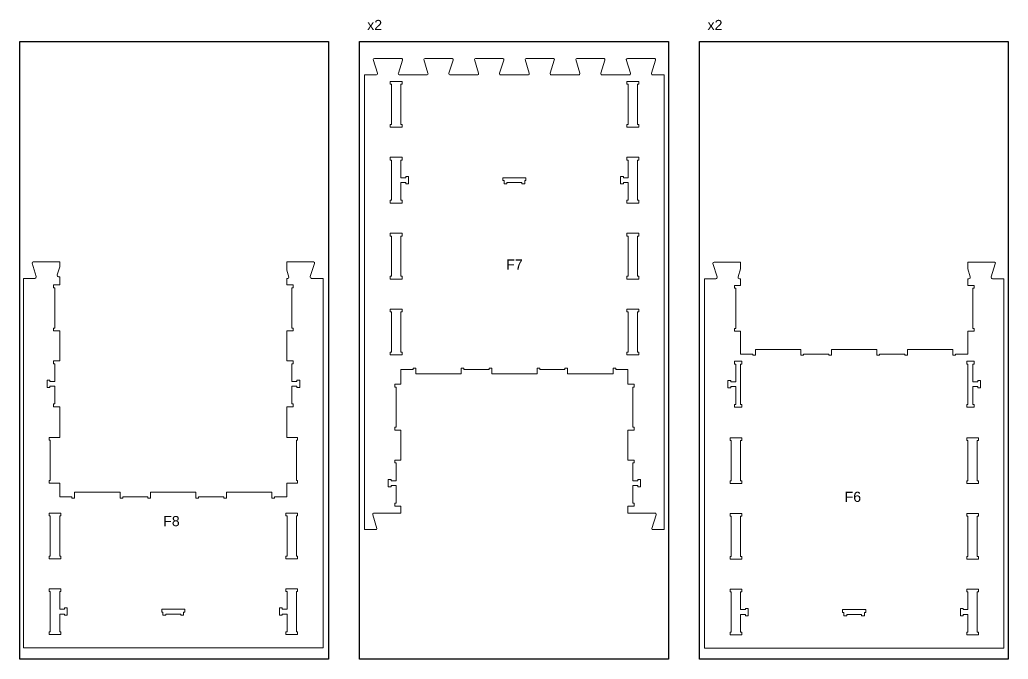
# Model space of a CAD drawing. Header units: millimetres. Extents: x 47343 to 66013, y -73719 to -63321.
# Drawn here: x 52712 to 56617, y -71100 to -68573 of the extents above; entities that cross this region are included whole.
import ezdxf

# ---------------------------------------------------------------- set-up
doc = ezdxf.new("R2010")
doc.units = ezdxf.units.MM
doc.header["$MEASUREMENT"] = 0
doc.layers.add('PLY BOARDS', color=1, linetype='CONTINUOUS', lineweight=30)
doc.layers.add('SHEETS', color=7, linetype='CONTINUOUS', lineweight=5)

msp = doc.modelspace()

# ---------------------------------------------------------------- linework, layer by layer
at = {"layer": 'PLY BOARDS'}
for points in [[(52712.4, -68659.7), (53932.4, -68659.7), (53932.4, -71099.7), (52712.4, -71099.7)], [(54054.7, -68659.7), (55274.7, -68659.7), (55274.7, -71099.7), (54054.7, -71099.7)], [(55397.1, -68659.7), (56617.1, -68659.7), (56617.1, -71099.7), (55397.1, -71099.7)]]:
    msp.add_lwpolyline(points, close=True, dxfattribs=at)
at = {"layer": 'SHEETS'}
for p, q in [((54108.4, -68730.9), (54110, -68727.2)), ((54124.9, -68784.4), (54108.4, -68730.9)), ((54110, -68727.2), (54113.2, -68726.5)), ((54113.2, -68726.5), (54221.1, -68726.5)), ((54223.9, -68732.3), (54207.9, -68784.4)), ((54221.1, -68726.5), (54224.1, -68729.1)), ((54224.1, -68729.1), (54223.9, -68732.3)), ((54308.4, -68730.9), (54310, -68727.2)), ((54324.9, -68784.4), (54308.4, -68730.9)), ((54310, -68727.2), (54313.2, -68726.5)), ((54313.2, -68726.5), (54421.1, -68726.5)), ((54423.9, -68732.3), (54407.9, -68784.4)), ((54421.1, -68726.5), (54424.1, -68729.1)), ((54424.1, -68729.1), (54423.9, -68732.3)), ((54508.4, -68730.9), (54510, -68727.2)), ((54524.9, -68784.4), (54508.4, -68730.9)), ((54510, -68727.2), (54513.2, -68726.5)), ((54513.2, -68726.5), (54621.1, -68726.5)), ((54623.9, -68732.3), (54607.9, -68784.4)), ((54621.1, -68726.5), (54624.1, -68729.1)), ((54624.1, -68729.1), (54623.9, -68732.3)), ((54708.4, -68730.9), (54710, -68727.2)), ((54724.9, -68784.4), (54708.4, -68730.9)), ((54710, -68727.2), (54713.2, -68726.5)), ((54713.2, -68726.5), (54821.1, -68726.5)), ((54823.9, -68732.3), (54807.9, -68784.4)), ((54821.1, -68726.5), (54824.1, -68729.1)), ((54824.1, -68729.1), (54823.9, -68732.3)), ((54908.4, -68730.9), (54910, -68727.2)), ((54924.9, -68784.4), (54908.4, -68730.9)), ((54910, -68727.2), (54913.2, -68726.5)), ((54913.2, -68726.5), (55021.1, -68726.5)), ((55023.9, -68732.3), (55007.9, -68784.4)), ((55021.1, -68726.5), (55024.1, -68729.1)), ((55024.1, -68729.1), (55023.9, -68732.3)), ((55108.4, -68730.9), (55110, -68727.2)), ((55124.9, -68784.4), (55108.4, -68730.9)), ((55110, -68727.2), (55113.2, -68726.5)), ((55113.2, -68726.5), (55221.1, -68726.5)), ((55223.9, -68732.3), (55207.9, -68784.4)), ((55221.1, -68726.5), (55224.1, -68729.1)), ((55224.1, -68729.1), (55223.9, -68732.3)), ((54074.6, -70587.3), (54074.6, -68791.5)), ((54074.6, -68791.5), (54119.6, -68791.5)), ((54119.6, -68791.5), (54122.1, -68790.9)), ((54122.1, -68790.9), (54124, -68789.2)), ((54124, -68789.2), (54125, -68786.9)), ((54125, -68786.9), (54124.9, -68784.4)), ((54207.9, -68784.4), (54207.7, -68786.9)), ((54207.7, -68786.9), (54208.7, -68789.2)), ((54208.7, -68789.2), (54210.7, -68790.9)), ((54210.7, -68790.9), (54213.1, -68791.5)), ((54213.1, -68791.5), (54319.6, -68791.5)), ((54319.6, -68791.5), (54322.1, -68790.9)), ((54322.1, -68790.9), (54324, -68789.2)), ((54324, -68789.2), (54325, -68786.9)), ((54325, -68786.9), (54324.9, -68784.4)), ((54407.9, -68784.4), (54407.7, -68786.9)), ((54407.7, -68786.9), (54408.7, -68789.2)), ((54408.7, -68789.2), (54410.7, -68790.9)), ((54410.7, -68790.9), (54413.1, -68791.5)), ((54413.1, -68791.5), (54519.6, -68791.5)), ((54519.6, -68791.5), (54522.1, -68790.9)), ((54522.1, -68790.9), (54524, -68789.2)), ((54524, -68789.2), (54525, -68786.9)), ((54525, -68786.9), (54524.9, -68784.4)), ((54607.9, -68784.4), (54607.7, -68786.9)), ((54607.7, -68786.9), (54608.7, -68789.2)), ((54608.7, -68789.2), (54610.7, -68790.9)), ((54610.7, -68790.9), (54613.1, -68791.5)), ((54613.1, -68791.5), (54719.6, -68791.5)), ((54719.6, -68791.5), (54722.1, -68790.9)), ((54722.1, -68790.9), (54724, -68789.2)), ((54724, -68789.2), (54725, -68786.9)), ((54725, -68786.9), (54724.9, -68784.4)), ((54807.9, -68784.4), (54807.7, -68786.9)), ((54807.7, -68786.9), (54808.7, -68789.2)), ((54808.7, -68789.2), (54810.7, -68790.9)), ((54810.7, -68790.9), (54813.1, -68791.5)), ((54813.1, -68791.5), (54919.6, -68791.5)), ((54919.6, -68791.5), (54922.1, -68790.9)), ((54922.1, -68790.9), (54924, -68789.2)), ((54924, -68789.2), (54925, -68786.9)), ((54925, -68786.9), (54924.9, -68784.4)), ((55007.9, -68784.4), (55007.7, -68786.9)), ((55007.7, -68786.9), (55008.7, -68789.2)), ((55008.7, -68789.2), (55010.7, -68790.9)), ((55010.7, -68790.9), (55013.1, -68791.5)), ((55013.1, -68791.5), (55119.6, -68791.5)), ((55119.6, -68791.5), (55122.1, -68790.9)), ((55122.1, -68790.9), (55124, -68789.2)), ((55124, -68789.2), (55125, -68786.9)), ((55125, -68786.9), (55124.9, -68784.4)), ((55207.9, -68784.4), (55207.7, -68786.9)), ((55207.7, -68786.9), (55208.7, -68789.2)), ((55208.7, -68789.2), (55210.7, -68790.9)), ((55210.7, -68790.9), (55213.1, -68791.5)), ((55213.1, -68791.5), (55258.1, -68791.5)), ((55258.1, -68791.5), (55258.1, -70587.3)), ((52870.1, -69529.9), (52870.1, -69549.1)), ((53767.1, -69563.1), (53767.1, -69529.9)), ((55560, -69556.9), (55560, -69531.5)), ((56457, -69556.9), (56457, -69531.5)), ((53767.1, -69563.1), (53775.5, -69590.4)), ((52870.1, -69588.7), (52870.1, -69621.1)), ((53770.8, -69594.9), (53767.1, -69594.9)), ((53767.1, -69621.1), (53767.1, -69594.9)), ((53774, -69594.1), (53770.8, -69594.9)), ((53775.5, -69590.4), (53774, -69594.1)), ((55560, -69622.7), (55560, -69596.5)), ((56457, -69622.7), (56457, -69596.5)), ((52870.1, -69802.1), (52870.1, -69921.1)), ((53767.1, -69921.1), (53767.1, -69802.1)), ((55560, -69893.8), (55560, -69803.7)), ((56457, -69893.8), (56457, -69803.7)), ((54217.9, -70013.4), (54217.9, -69954.4)), ((55114.9, -70013.4), (55114.9, -69954.4)), ((55114.9, -70013.4), (55114.9, -69954.4)), ((52870.1, -70102.1), (52870.1, -70223.1)), ((53767.1, -70223.1), (53767.1, -70102.1)), ((54217.9, -70313.4), (54217.9, -70194.4)), ((55114.9, -70313.4), (55114.9, -70194.4)), ((52870.1, -70404.1), (52870.1, -70458)), ((53767.1, -70458), (53767.1, -70404.1)), ((54217.9, -70494.4), (54217.9, -70522.3)), ((55114.9, -70494.4), (55114.9, -70522.3)), ((54107.7, -70524.5), (54106.7, -70526.8)), ((54106.7, -70526.8), (54106.8, -70529.3)), ((54106.8, -70529.3), (54123.3, -70582.8)), ((54109.6, -70522.8), (54107.7, -70524.5)), ((54112.1, -70522.3), (54109.6, -70522.8)), ((54217.9, -70522.3), (54112.1, -70522.3)), ((55220.7, -70522.3), (55114.9, -70522.3)), ((55225.9, -70529.3), (55209.5, -70582.8)), ((55220.7, -70522.3), (55223.1, -70522.8)), ((55223.1, -70522.8), (55225.1, -70524.5)), ((55225.1, -70524.5), (55226.1, -70526.8)), ((55226.1, -70526.8), (55225.9, -70529.3)), ((54118.5, -70587.3), (54074.6, -70587.3)), ((54121.7, -70586.5), (54118.5, -70587.3)), ((54123.3, -70582.8), (54121.7, -70586.5)), ((55209.5, -70582.8), (55211, -70586.5)), ((55211, -70586.5), (55214.2, -70587.3)), ((55258.1, -70587.3), (55214.2, -70587.3))]:
    msp.add_line(p, q, dxfattribs=at)
for points in [[(54222.9, -68816.7), (54222.9, -68827.7), (54217.9, -68827.7), (54217.9, -68986.7), (54222.9, -68986.7), (54222.9, -68997.7), (54175.9, -68997.7), (54175.9, -68986.7), (54180.9, -68986.7), (54180.9, -68827.7), (54175.9, -68827.7), (54175.9, -68816.7)], [(55110.9, -68816.7), (55110.9, -68827.7), (55115.9, -68827.7), (55115.9, -68986.7), (55110.9, -68986.7), (55110.9, -68997.7), (55157.9, -68997.7), (55157.9, -68986.7), (55152.9, -68986.7), (55152.9, -68827.7), (55157.9, -68827.7), (55157.9, -68816.7)], [(54222.9, -69116.7), (54175.9, -69116.7), (54175.9, -69127.7), (54180.9, -69127.7), (54180.9, -69286.7), (54175.9, -69286.7), (54175.9, -69297.7), (54222.9, -69297.7), (54222.9, -69286.7), (54217.9, -69286.7), (54217.9, -69216.7), (54236.9, -69216.7), (54236.9, -69221.7), (54247.9, -69221.7), (54247.9, -69192.7), (54236.9, -69192.7), (54236.9, -69197.7), (54217.9, -69197.7), (54217.9, -69127.7), (54222.9, -69127.7)], [(55110.9, -69116.7), (55157.9, -69116.7), (55157.9, -69127.7), (55152.9, -69127.7), (55152.9, -69286.7), (55157.9, -69286.7), (55157.9, -69297.7), (55110.9, -69297.7), (55110.9, -69286.7), (55115.9, -69286.7), (55115.9, -69216.7), (55096.9, -69216.7), (55096.9, -69221.7), (55085.9, -69221.7), (55085.9, -69192.7), (55096.9, -69192.7), (55096.9, -69197.7), (55115.9, -69197.7), (55115.9, -69127.7), (55110.9, -69127.7)], [(54711.9, -69197.7), (54620.9, -69197.7), (54620.9, -69208.7), (54625.9, -69208.7), (54625.9, -69221.7), (54636.9, -69221.7), (54636.9, -69216.7), (54695.9, -69216.7), (54695.9, -69221.7), (54706.9, -69221.7), (54706.9, -69208.7), (54711.9, -69208.7)], [(54222.9, -69416.7), (54222.9, -69427.7), (54217.9, -69427.7), (54217.9, -69586.7), (54222.9, -69586.7), (54222.9, -69597.7), (54175.9, -69597.7), (54175.9, -69586.7), (54180.9, -69586.7), (54180.9, -69427.7), (54175.9, -69427.7), (54175.9, -69416.7)], [(55110.9, -69416.7), (55110.9, -69427.7), (55115.9, -69427.7), (55115.9, -69586.7), (55110.9, -69586.7), (55110.9, -69597.7), (55157.9, -69597.7), (55157.9, -69586.7), (55152.9, -69586.7), (55152.9, -69427.7), (55157.9, -69427.7), (55157.9, -69416.7)], [(54222.9, -69716.7), (54222.9, -69727.7), (54217.9, -69727.7), (54217.9, -69886.7), (54222.9, -69886.7), (54222.9, -69897.7), (54175.9, -69897.7), (54175.9, -69886.7), (54180.9, -69886.7), (54180.9, -69727.7), (54175.9, -69727.7), (54175.9, -69716.7)], [(55110.9, -69716.7), (55110.9, -69727.7), (55115.9, -69727.7), (55115.9, -69886.7), (55110.9, -69886.7), (55110.9, -69897.7), (55157.9, -69897.7), (55157.9, -69886.7), (55152.9, -69886.7), (55152.9, -69727.7), (55157.9, -69727.7), (55157.9, -69716.7)], [(55536, -69922.7), (55565, -69922.7), (55565, -69933.7), (55560, -69933.7), (55560, -70092.7), (55565, -70092.7), (55565, -70103.7), (55536, -70103.7), (55536, -70092.7), (55541, -70092.7), (55541, -70022.7), (55521, -70022.7), (55521, -70027.7), (55510, -70027.7), (55510, -69998.7), (55521, -69998.7), (55521, -70003.7), (55541, -70003.7), (55541, -69933.7), (55536, -69933.7)], [(56482, -69922.7), (56453, -69922.7), (56453, -69933.7), (56458, -69933.7), (56458, -70092.7), (56453, -70092.7), (56453, -70103.7), (56482, -70103.7), (56482, -70092.7), (56477, -70092.7), (56477, -70022.7), (56497, -70022.7), (56497, -70027.7), (56508, -70027.7), (56508, -69998.7), (56497, -69998.7), (56497, -70003.7), (56477, -70003.7), (56477, -69933.7), (56482, -69933.7)], [(55565, -70224.7), (55565, -70235.7), (55560, -70235.7), (55560, -70394.7), (55565, -70394.7), (55565, -70405.7), (55518, -70405.7), (55518, -70394.7), (55523, -70394.7), (55523, -70235.7), (55518, -70235.7), (55518, -70224.7)], [(56453, -70224.7), (56453, -70235.7), (56458, -70235.7), (56458, -70394.7), (56453, -70394.7), (56453, -70405.7), (56500, -70405.7), (56500, -70394.7), (56495, -70394.7), (56495, -70235.7), (56500, -70235.7), (56500, -70224.7)], [(52875.1, -70522.1), (52875.1, -70533.1), (52870.1, -70533.1), (52870.1, -70692.1), (52875.1, -70692.1), (52875.1, -70703.1), (52828.1, -70703.1), (52828.1, -70692.1), (52833.1, -70692.1), (52833.1, -70533.1), (52828.1, -70533.1), (52828.1, -70522.1)], [(53763.1, -70522.1), (53763.1, -70533.1), (53768.1, -70533.1), (53768.1, -70692.1), (53763.1, -70692.1), (53763.1, -70703.1), (53810.1, -70703.1), (53810.1, -70692.1), (53805.1, -70692.1), (53805.1, -70533.1), (53810.1, -70533.1), (53810.1, -70522.1)], [(55565, -70523.7), (55565, -70534.7), (55560, -70534.7), (55560, -70693.7), (55565, -70693.7), (55565, -70704.7), (55518, -70704.7), (55518, -70693.7), (55523, -70693.7), (55523, -70534.7), (55518, -70534.7), (55518, -70523.7)], [(56453, -70523.7), (56453, -70534.7), (56458, -70534.7), (56458, -70693.7), (56453, -70693.7), (56453, -70704.7), (56500, -70704.7), (56500, -70693.7), (56495, -70693.7), (56495, -70534.7), (56500, -70534.7), (56500, -70523.7)], [(52875.1, -70821.1), (52828.1, -70821.1), (52828.1, -70832.1), (52833.1, -70832.1), (52833.1, -70991.1), (52828.1, -70991.1), (52828.1, -71002.1), (52875.1, -71002.1), (52875.1, -70991.1), (52870.1, -70991.1), (52870.1, -70921.1), (52889.1, -70921.1), (52889.1, -70926.1), (52900.1, -70926.1), (52900.1, -70897.1), (52889.1, -70897.1), (52889.1, -70902.1), (52870.1, -70902.1), (52870.1, -70832.1), (52875.1, -70832.1)], [(53763.1, -70821.1), (53810.1, -70821.1), (53810.1, -70832.1), (53805.1, -70832.1), (53805.1, -70991.1), (53810.1, -70991.1), (53810.1, -71002.1), (53763.1, -71002.1), (53763.1, -70991.1), (53768.1, -70991.1), (53768.1, -70921.1), (53749.1, -70921.1), (53749.1, -70926.1), (53738.1, -70926.1), (53738.1, -70897.1), (53749.1, -70897.1), (53749.1, -70902.1), (53768.1, -70902.1), (53768.1, -70832.1), (53763.1, -70832.1)], [(55565, -70822.7), (55518, -70822.7), (55518, -70833.7), (55523, -70833.7), (55523, -70992.7), (55518, -70992.7), (55518, -71003.7), (55565, -71003.7), (55565, -70992.7), (55560, -70992.7), (55560, -70922.7), (55579, -70922.7), (55579, -70927.7), (55590, -70927.7), (55590, -70898.7), (55579, -70898.7), (55579, -70903.7), (55560, -70903.7), (55560, -70833.7), (55565, -70833.7)], [(56453, -70822.7), (56500, -70822.7), (56500, -70833.7), (56495, -70833.7), (56495, -70992.7), (56500, -70992.7), (56500, -71003.7), (56453, -71003.7), (56453, -70992.7), (56458, -70992.7), (56458, -70922.7), (56439, -70922.7), (56439, -70927.7), (56428, -70927.7), (56428, -70898.7), (56439, -70898.7), (56439, -70903.7), (56458, -70903.7), (56458, -70833.7), (56453, -70833.7)], [(53364.1, -70902.1), (53273.1, -70902.1), (53273.1, -70913.1), (53278.1, -70913.1), (53278.1, -70926.1), (53289.1, -70926.1), (53289.1, -70921.1), (53348.1, -70921.1), (53348.1, -70926.1), (53359.1, -70926.1), (53359.1, -70913.1), (53364.1, -70913.1)], [(56054, -70903.7), (55963, -70903.7), (55963, -70914.7), (55968, -70914.7), (55968, -70927.7), (55979, -70927.7), (55979, -70922.7), (56038, -70922.7), (56038, -70927.7), (56049, -70927.7), (56049, -70914.7), (56054, -70914.7)]]:
    msp.add_lwpolyline(points, close=True, dxfattribs=at)
for points in [[(53767.1, -69529.9), (53873.3, -69529.9), (53876.3, -69532.5), (53876.1, -69535.7), (53860.1, -69587.8), (53860, -69590.3), (53861, -69592.7), (53862.9, -69594.3), (53865.4, -69594.9), (53910.4, -69594.9), (53910.4, -71054.3), (52726.9, -71054.3), (52726.9, -69594.9), (52771.9, -69594.9), (52774.3, -69594.3), (52776.3, -69592.7), (52777.3, -69590.3), (52777.1, -69587.8), (52760.7, -69534.3), (52762.2, -69530.6), (52765.4, -69529.9), (52870.1, -69529.9)], [(56457, -69531.5), (56563.2, -69531.5), (56566.2, -69534.1), (56566, -69537.3), (56550, -69589.4), (56549.8, -69591.9), (56550.8, -69594.3), (56552.8, -69595.9), (56555.2, -69596.5), (56600.2, -69596.5), (56600.2, -71055.9), (55416.7, -71055.9), (55416.7, -69596.5), (55461.7, -69596.5), (55464.2, -69595.9), (55466.1, -69594.3), (55467.1, -69591.9), (55467, -69589.4), (55450.5, -69535.9), (55452.1, -69532.2), (55455.3, -69531.5), (55560, -69531.5)], [(52870.1, -69549.1), (52860.1, -69581.6), (52860, -69584.1), (52861, -69586.5), (52862.9, -69588.1), (52865.4, -69588.7), (52870.1, -69588.7)], [(55560, -69556.9), (55550, -69589.4), (55549.8, -69591.9), (55550.8, -69594.3), (55552.8, -69595.9), (55555.2, -69596.5), (55560, -69596.5)], [(56457, -69596.5), (56461.7, -69596.5), (56464.2, -69595.9), (56466.1, -69594.3), (56467.1, -69591.9), (56467, -69589.4), (56457, -69556.9)], [(52870.1, -69802.1), (52846.1, -69802.1), (52846.1, -69791.1), (52851.1, -69791.1), (52851.1, -69632.1), (52846.1, -69632.1), (52846.1, -69621.1), (52870.1, -69621.1)], [(53767.1, -69802.1), (53792.1, -69802.1), (53792.1, -69791.1), (53787.1, -69791.1), (53787.1, -69632.1), (53792.1, -69632.1), (53792.1, -69621.1), (53767.1, -69621.1)], [(55560, -69803.7), (55536, -69803.7), (55536, -69792.7), (55541, -69792.7), (55541, -69633.7), (55536, -69633.7), (55536, -69622.7), (55560, -69622.7)], [(56457, -69803.7), (56482, -69803.7), (56482, -69792.7), (56477, -69792.7), (56477, -69633.7), (56482, -69633.7), (56482, -69622.7), (56457, -69622.7)], [(55560, -69893.8), (55608.2, -69893.8), (55608.2, -69898.8), (55618.7, -69898.8)], [(55618.7, -69898.8), (55618.7, -69875.8), (55798.2, -69875.8), (55798.2, -69898.8), (55808.7, -69898.8), (55808.7, -69893.8), (55908.2, -69893.8), (55908.2, -69898.8), (55918.7, -69898.8), (55918.7, -69875.8), (56098.2, -69875.8), (56098.2, -69898.8), (56108.7, -69898.8), (56108.7, -69893.8), (56208.2, -69893.8), (56208.2, -69898.8), (56218.7, -69898.8), (56218.7, -69875.8), (56398.2, -69875.8), (56398.2, -69898.8), (56408.7, -69898.8), (56408.7, -69893.8), (56457, -69893.8)], [(52870.1, -70102.1), (52846.1, -70102.1), (52846.1, -70091.1), (52851.1, -70091.1), (52851.1, -70021.1), (52831.1, -70021.1), (52831.1, -70026.1), (52820.1, -70026.1), (52820.1, -69997.1), (52831.1, -69997.1), (52831.1, -70002.1), (52851.1, -70002.1), (52851.1, -69932.1), (52846.1, -69932.1), (52846.1, -69921.1), (52870.1, -69921.1)], [(53767.1, -70102.1), (53792.1, -70102.1), (53792.1, -70091.1), (53787.1, -70091.1), (53787.1, -70021.1), (53807.1, -70021.1), (53807.1, -70026.1), (53818.1, -70026.1), (53818.1, -69997.1), (53807.1, -69997.1), (53807.1, -70002.1), (53787.1, -70002.1), (53787.1, -69932.1), (53792.1, -69932.1), (53792.1, -69921.1), (53767.1, -69921.1)], [(54217.9, -69954.4), (54266.1, -69954.4), (54266.1, -69949.4), (54276.6, -69949.4)], [(54276.6, -69949.4), (54276.6, -69972.4), (54456.1, -69972.4), (54456.1, -69949.4), (54466.6, -69949.4), (54466.6, -69954.4), (54566.1, -69954.4), (54566.1, -69949.4), (54576.6, -69949.4), (54576.6, -69972.4), (54756.1, -69972.4), (54756.1, -69949.4), (54766.6, -69949.4), (54766.6, -69954.4), (54866.1, -69954.4), (54866.1, -69949.4), (54876.6, -69949.4), (54876.6, -69972.4), (55056.1, -69972.4), (55056.1, -69949.4), (55066.6, -69949.4), (55066.6, -69954.4), (55114.9, -69954.4)], [(54217.9, -70194.4), (54193.9, -70194.4), (54193.9, -70183.4), (54198.9, -70183.4), (54198.9, -70024.4), (54193.9, -70024.4), (54193.9, -70013.4), (54217.9, -70013.4)], [(55114.9, -70194.4), (55138.9, -70194.4), (55138.9, -70183.4), (55133.9, -70183.4), (55133.9, -70024.4), (55138.9, -70024.4), (55138.9, -70013.4), (55114.9, -70013.4)], [(52870.1, -70404.1), (52828.1, -70404.1), (52828.1, -70393.1), (52833.1, -70393.1), (52833.1, -70234.1), (52828.1, -70234.1), (52828.1, -70223.1), (52870.1, -70223.1)], [(53767.1, -70404.1), (53810.1, -70404.1), (53810.1, -70393.1), (53805.1, -70393.1), (53805.1, -70234.1), (53810.1, -70234.1), (53810.1, -70223.1), (53767.1, -70223.1)], [(54217.9, -70494.4), (54193.9, -70494.4), (54193.9, -70483.4), (54198.9, -70483.4), (54198.9, -70413.4), (54178.9, -70413.4), (54178.9, -70418.4), (54167.9, -70418.4), (54167.9, -70389.4), (54178.9, -70389.4), (54178.9, -70394.4), (54198.9, -70394.4), (54198.9, -70324.4), (54193.9, -70324.4), (54193.9, -70313.4), (54217.9, -70313.4)], [(55114.9, -70494.4), (55138.9, -70494.4), (55138.9, -70483.4), (55133.9, -70483.4), (55133.9, -70413.4), (55153.9, -70413.4), (55153.9, -70418.4), (55164.9, -70418.4), (55164.9, -70389.4), (55153.9, -70389.4), (55153.9, -70394.4), (55133.9, -70394.4), (55133.9, -70324.4), (55138.9, -70324.4), (55138.9, -70313.4), (55114.9, -70313.4)], [(52928.9, -70463), (52928.9, -70440), (53108.4, -70440), (53108.4, -70463), (53118.9, -70463), (53118.9, -70458), (53218.4, -70458), (53218.4, -70463), (53228.9, -70463), (53228.9, -70440), (53408.4, -70440), (53408.4, -70463), (53418.9, -70463), (53418.9, -70458), (53518.4, -70458), (53518.4, -70463), (53528.9, -70463), (53528.9, -70440), (53708.4, -70440), (53708.4, -70463), (53718.9, -70463), (53718.9, -70458), (53767.1, -70458)], [(52870.1, -70458), (52918.4, -70458), (52918.4, -70463), (52928.9, -70463)]]:
    msp.add_lwpolyline(points, dxfattribs=at)

# ---------------------------------------------------------------- texts
at = {"layer": 'PLY BOARDS', "char_height": 40, "width": 303.373, "attachment_point": 1}
for insert in [(54084.7, -68573.9), (55429.2, -68573.9)]:
    msp.add_mtext('{\\fArial|b0|i0|c0|p34;x2}', dxfattribs=dict(at, insert=insert))
at = {"layer": 'SHEETS', "char_height": 40, "width": 303.373, "attachment_point": 1}
for s, insert in [('{\\fArial|b0|i0|c0|p34;F7}', (54634.1, -69520.2)), ('{\\fArial|b0|i0|c0|p34;F6}', (55970.7, -70438.1)), ('{\\fArial|b0|i0|c0|p34;F8}', (53279, -70534))]:
    msp.add_mtext(s, dxfattribs=dict(at, insert=insert))

doc.saveas('drawing.dxf')
